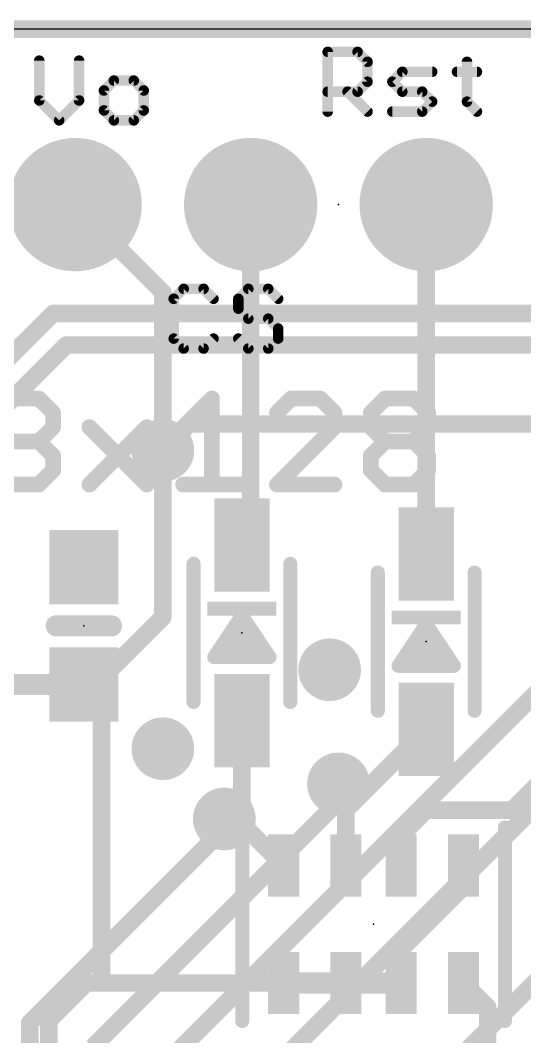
# Model space of a CAD drawing. Extents: x -0.1 to 30.6, y -5.2 to 35.7.
# Drawn here: x 10.64 to 17.93, y 20.98 to 35.69 of the extents above; entities that cross this region are included whole.
import ezdxf

# ---------------------------------------------------------------- set-up
doc = ezdxf.new("R2010")
doc.units = 0
for name, color, linetype in [('1', 12, 'CONTINUOUS'), ('16', 5, 'CONTINUOUS'), ('17', 110, 'CONTINUOUS'), ('18', 110, 'CONTINUOUS'), ('20', 53, 'CONTINUOUS'), ('21', 40, 'CONTINUOUS'), ('23', 40, 'CONTINUOUS')]:
    doc.layers.add(name, color=color, linetype=linetype)

# ---------------------------------------------------------------- blocks, each defined once
blk = doc.blocks.new('RECT')
blk.add_solid([(-0.5, -0.5), (0.5, -0.5), (-0.5, 0.5), (0.5, 0.5)])
blk = doc.blocks.new('ROUNDP')
at = {"const_width": 0.5}
blk.add_lwpolyline([(0, -0.25, 1), (0, 0.25, 1), (0, -0.25)], format="xyb", dxfattribs=at)
blk = doc.blocks.new('ROUNDV')
at = {"const_width": 0.5}
blk.add_lwpolyline([(0, -0.25, 1), (0, 0.25, 1), (0, -0.25)], format="xyb", dxfattribs=at)

msp = doc.modelspace()

# ---------------------------------------------------------------- linework, layer by layer
at = {"layer": '1'}
for points, const_width in [([(0, 35.56), (30.48, 35.56)], 0.254), ([(11.43, 33.02), (12.7, 31.75)], 0.254), ([(13.97, 33.02), (13.97, 28.2194)], 0.254), ([(16.51, 33.02), (16.51, 27.9654)], 0.254), ([(12.7, 31.75), (12.7, 29.464)], 0.254), ([(12.7, 29.464), (12.7, 27.051)], 0.254), ([(13.97, 28.2194), (13.843, 28.0924)], 0.254), ([(12.7, 27.051), (11.557, 25.908)], 0.254), ([(9.879, 26.074), (11.557, 26.074)], 0.3048), ([(11.557, 26.074), (11.557, 25.908)], 0.3048), ([(11.557, 26.074), (11.811, 25.82)], 0.254), ([(11.811, 25.82), (11.811, 21.756)], 0.254), ([(13.843, 25.5524), (13.843, 24.061)], 0.254), ([(15.348, 24.2634), (16.51, 25.4254)], 0.254), ([(17.7546, 24.257), (18.923, 25.4254)], 0.254), ([(15.24, 24.638), (15.348, 24.53)], 0.254), ([(15.348, 24.53), (15.348, 24.2634)], 0.254), ([(15.348, 23.456), (15.348, 24.2634)], 0.254), ([(16.148, 23.895), (16.51, 24.257)], 0.254), ([(16.51, 24.257), (17.7546, 24.257)], 0.254), ([(13.814, 23.905), (13.589, 24.13)], 0.254), ([(13.843, 24.061), (13.999, 23.905)], 0.254), ([(13.999, 23.905), (13.814, 23.905)], 0.254), ([(13.999, 23.905), (14.448, 23.456)], 0.254), ([(16.148, 23.456), (16.148, 23.895)], 0.254), ([(17.048, 23.144), (17.048, 23.456)], 0.254), ([(16.148, 22.244), (17.048, 23.144)], 0.254), ([(16.148, 21.756), (16.148, 22.244)], 0.254), ([(11.596, 21.756), (11.049, 21.209)], 0.254), ([(11.811, 21.756), (11.596, 21.756)], 0.254), ([(14.448, 21.756), (11.811, 21.756)], 0.254), ([(14.448, 21.756), (15.348, 21.756)], 0.3048), ([(15.348, 21.756), (16.148, 21.756)], 0.3048), ([(17.399, 21.405), (17.048, 21.756)], 0.254), ([(17.399, 19.431), (17.399, 21.405)], 0.254), ([(11.049, 21.209), (11.049, 19.515)], 0.254)]:
    msp.add_lwpolyline(points, dxfattribs=dict(at, const_width=const_width))
for points, const_width in [([(11.4749, 33.0649, 1), (11.3851, 32.9751)], 0.127), ([(14.0335, 33.02, 1), (13.9065, 33.02)], 0.127), ([(16.5735, 33.02, 1), (16.4465, 33.02)], 0.127), ([(12.7635, 31.75, 1), (12.6365, 31.75)], 0.127), ([(12.6551, 31.7051, 1), (12.7449, 31.7949)], 0.127), ([(12.7635, 29.464, 1), (12.6365, 29.464)], 0.127), ([(12.6365, 29.464, 1), (12.7635, 29.464)], 0.127), ([(13.9065, 28.2194, 1), (14.0335, 28.2194)], 0.127), ([(14.0149, 28.1745, 1), (13.9251, 28.2643)], 0.127), ([(13.7981, 28.1373, 1), (13.8879, 28.0475)], 0.127), ([(16.4465, 27.9654, 1), (16.5735, 27.9654)], 0.127), ([(12.6365, 27.051, 1), (12.7635, 27.051)], 0.127), ([(12.7449, 27.0061, 1), (12.6551, 27.0959)], 0.127), ([(11.6332, 26.074, 1), (11.4808, 26.074)], 0.1524), ([(11.6019, 26.1189, 1), (11.5121, 26.0291)], 0.127), ([(11.557, 25.9978, 1), (11.557, 26.1502)], 0.1524), ([(11.4808, 25.908, 1), (11.6332, 25.908)], 0.1524), ([(11.5121, 25.9529, 1), (11.6019, 25.8631)], 0.127), ([(11.8745, 25.82, 1), (11.7475, 25.82)], 0.127), ([(11.7661, 25.7751, 1), (11.8559, 25.8649)], 0.127), ([(13.9065, 25.5524, 1), (13.7795, 25.5524)], 0.127), ([(16.5549, 25.3805, 1), (16.4651, 25.4703)], 0.127), ([(15.2849, 24.6829, 1), (15.1951, 24.5931)], 0.127), ([(15.4115, 24.53, 1), (15.2845, 24.53)], 0.127), ([(15.3031, 24.4851, 1), (15.3929, 24.5749)], 0.127), ([(15.4115, 24.2634, 1), (15.2845, 24.2634)], 0.127), ([(15.3031, 24.3083, 1), (15.3929, 24.2185)], 0.127), ([(15.2845, 24.2634, 1), (15.4115, 24.2634)], 0.127), ([(16.51, 24.3205, 1), (16.51, 24.1935)], 0.127), ([(16.5549, 24.2121, 1), (16.4651, 24.3019)], 0.127), ([(17.7097, 24.3019, 1), (17.7995, 24.2121)], 0.127), ([(17.7546, 24.1935, 1), (17.7546, 24.3205)], 0.127), ([(13.6339, 24.1749, 1), (13.5441, 24.0851)], 0.127), ([(13.8879, 24.1059, 1), (13.7981, 24.0161)], 0.127), ([(13.7795, 24.061, 1), (13.9065, 24.061)], 0.127), ([(13.814, 23.9685, 1), (13.814, 23.8415)], 0.127), ([(13.7691, 23.8601, 1), (13.8589, 23.9499)], 0.127), ([(14.0439, 23.9499, 1), (13.9541, 23.8601)], 0.127), ([(13.9541, 23.8601, 1), (14.0439, 23.9499)], 0.127), ([(13.999, 23.8415, 1), (13.999, 23.9685)], 0.127), ([(16.2115, 23.895, 1), (16.0845, 23.895)], 0.127), ([(16.1031, 23.9399, 1), (16.1929, 23.8501)], 0.127), ([(14.4031, 23.4111, 1), (14.4929, 23.5009)], 0.127), ([(17.1115, 23.456, 1), (16.9845, 23.456)], 0.127), ([(15.2845, 23.456, 1), (15.4115, 23.456)], 0.127), ([(16.0845, 23.456, 1), (16.2115, 23.456)], 0.127), ([(17.0929, 23.0991, 1), (17.0031, 23.1889)], 0.127), ([(16.9845, 23.144, 1), (17.1115, 23.144)], 0.127), ([(16.2115, 22.244, 1), (16.0845, 22.244)], 0.127), ([(16.1031, 22.2889, 1), (16.1929, 22.1991)], 0.127), ([(11.596, 21.8195, 1), (11.596, 21.6925)], 0.127), ([(11.6409, 21.7111, 1), (11.5511, 21.8009)], 0.127), ([(11.811, 21.8195, 1), (11.811, 21.6925)], 0.127), ([(11.7475, 21.756, 1), (11.8745, 21.756)], 0.127), ([(11.811, 21.6925, 1), (11.811, 21.8195)], 0.127), ([(14.448, 21.8322, 1), (14.448, 21.6798)], 0.1524), ([(14.448, 21.6925, 1), (14.448, 21.8195)], 0.127), ([(15.348, 21.8322, 1), (15.348, 21.6798)], 0.1524), ([(15.348, 21.6798, 1), (15.348, 21.8322)], 0.1524), ([(16.0845, 21.756, 1), (16.2115, 21.756)], 0.127), ([(16.148, 21.6798, 1), (16.148, 21.8322)], 0.1524), ([(17.0929, 21.8009, 1), (17.0031, 21.7111)], 0.127), ([(17.4625, 21.405, 1), (17.3355, 21.405)], 0.127), ([(17.3541, 21.3601, 1), (17.4439, 21.4499)], 0.127), ([(11.1125, 21.209, 1), (10.9855, 21.209)], 0.127), ([(11.0041, 21.2539, 1), (11.0939, 21.1641)], 0.127)]:
    msp.add_lwpolyline(points, format="xyb", dxfattribs=dict(at, const_width=const_width))
at = {"layer": '16', "const_width": 0.254}
for points in [[(0, 35.56), (30.48, 35.56)], [(5.969, 26.3006), (11.1136, 31.4452)], [(11.1136, 31.4452), (20.0152, 31.4452)], [(6.604, 26.289), (11.303, 30.988)], [(11.303, 30.988), (22.606, 30.988)], [(12.7, 29.464), (13.081, 29.845)], [(13.081, 29.845), (21.463, 29.845)], [(12.7, 20.5526), (20.7224, 28.575)], [(13.335, 19.558), (19.4644, 25.6874)], [(15.24, 24.384), (15.24, 24.638)], [(11.684, 20.828), (15.24, 24.384)], [(13.589, 24.13), (13.589, 23.9932)], [(13.589, 23.9932), (10.7736, 21.1778)], [(16.51, 20.193), (18.9357, 22.6187)], [(10.7736, 21.1778), (10.7736, 5.2284)]]:
    msp.add_lwpolyline(points, dxfattribs=at)
at = {"layer": '16', "const_width": 0.127}
for points in [[(11.1136, 31.5087, 1), (11.1136, 31.3817)], [(11.1585, 31.4003, 1), (11.0687, 31.4901)], [(11.303, 31.0515, 1), (11.303, 30.9245)], [(11.3479, 30.9431, 1), (11.2581, 31.0329)], [(13.081, 29.9085, 1), (13.081, 29.7815)], [(13.1259, 29.8001, 1), (13.0361, 29.8899)], [(12.6551, 29.5089, 1), (12.7449, 29.4191)], [(15.3035, 24.638, 1), (15.1765, 24.638)], [(15.1765, 24.384, 1), (15.3035, 24.384)], [(15.2849, 24.3391, 1), (15.1951, 24.4289)], [(13.6525, 24.13, 1), (13.5255, 24.13)], [(13.5255, 23.9932, 1), (13.6525, 23.9932)], [(13.6339, 23.9483, 1), (13.5441, 24.0381)], [(10.8371, 21.1778, 1), (10.7101, 21.1778)], [(10.7287, 21.2227, 1), (10.8185, 21.1329)]]:
    msp.add_lwpolyline(points, format="xyb", dxfattribs=at)
at = {"layer": '20'}
msp.add_line((27.94, 35.56), (2.54, 35.56), dxfattribs=at)
at = {"layer": '21'}
for points, const_width in [([(15.0848, 34.3662), (15.0848, 35.2305)], 0.1524), ([(15.0848, 35.2305), (15.517, 35.2305)], 0.1524), ([(15.517, 35.2305), (15.6611, 35.0865)], 0.1524), ([(10.9114, 35.1035), (10.9114, 34.5273)], 0.1524), ([(11.4877, 34.5273), (11.4877, 35.1035)], 0.1524), ([(15.6611, 35.0865), (15.6611, 34.7984)], 0.1524), ([(17.0999, 35.0865), (17.0999, 34.5103)], 0.1524), ([(16.0204, 34.7984), (16.1644, 34.9424)], 0.1524), ([(16.1644, 34.9424), (16.5966, 34.9424)], 0.1524), ([(16.9559, 34.9424), (17.244, 34.9424)], 0.1524), ([(11.991, 34.8154), (11.847, 34.6714)], 0.1524), ([(12.2791, 34.8154), (11.991, 34.8154)], 0.1524), ([(12.4232, 34.6714), (12.2791, 34.8154)], 0.1524), ([(15.6611, 34.7984), (15.517, 34.6543)], 0.1524), ([(16.1644, 34.6543), (16.0204, 34.7984)], 0.1524), ([(11.847, 34.6714), (11.847, 34.3833)], 0.1524), ([(12.4232, 34.3833), (12.4232, 34.6714)], 0.1524), ([(15.517, 34.6543), (15.0848, 34.6543)], 0.1524), ([(15.373, 34.6543), (15.6611, 34.3662)], 0.1524), ([(16.4525, 34.6543), (16.1644, 34.6543)], 0.1524), ([(16.5966, 34.5103), (16.4525, 34.6543)], 0.1524), ([(10.9114, 34.5273), (11.1996, 34.2392)], 0.1524), ([(11.1996, 34.2392), (11.4877, 34.5273)], 0.1524), ([(16.4525, 34.3662), (16.5966, 34.5103)], 0.1524), ([(17.0999, 34.5103), (17.244, 34.3662)], 0.1524), ([(11.847, 34.3833), (11.991, 34.2392)], 0.1524), ([(12.2791, 34.2392), (12.4232, 34.3833)], 0.1524), ([(16.0204, 34.3662), (16.4525, 34.3662)], 0.1524), ([(11.991, 34.2392), (12.2791, 34.2392)], 0.1524), ([(13.0007, 31.8015), (12.8567, 31.6575)], 0.1524), ([(13.2889, 31.8015), (13.0007, 31.8015)], 0.1524), ([(13.4329, 31.6575), (13.2889, 31.8015)], 0.1524), ([(13.9363, 31.8015), (13.7922, 31.6575)], 0.1524), ([(14.2244, 31.8015), (13.9363, 31.8015)], 0.1524), ([(14.3684, 31.6575), (14.2244, 31.8015)], 0.1524), ([(12.8567, 31.6575), (12.8567, 31.0813)], 0.1524), ([(13.7922, 31.6575), (13.7922, 31.5134)], 0.1524), ([(13.7922, 31.5134), (13.9363, 31.3694)], 0.1524), ([(13.9363, 31.3694), (14.2244, 31.3694)], 0.1524), ([(14.2244, 31.3694), (14.3684, 31.2253)], 0.1524), ([(14.3684, 31.2253), (14.3684, 31.0813)], 0.1524), ([(12.8567, 31.0813), (13.0007, 30.9372)], 0.1524), ([(13.2889, 30.9372), (13.4329, 31.0813)], 0.1524), ([(13.9363, 30.9372), (13.7922, 31.0813)], 0.1524), ([(14.3684, 31.0813), (14.2244, 30.9372)], 0.1524), ([(13.0007, 30.9372), (13.2889, 30.9372)], 0.1524), ([(14.2244, 30.9372), (13.9363, 30.9372)], 0.1524), ([(10.489, 30.2144), (10.9042, 30.2144)], 0.2286), ([(10.9042, 30.2144), (11.1118, 30.0068)], 0.2286), ([(12.9944, 29.7991), (13.4096, 30.2144)], 0.2286), ([(13.4096, 30.2144), (13.4096, 28.9687)], 0.2286), ([(14.5585, 30.2144), (14.3509, 30.0068)], 0.2286), ([(14.9737, 30.2144), (14.5585, 30.2144)], 0.2286), ([(15.1813, 30.0068), (14.9737, 30.2144)], 0.2286), ([(15.7074, 30.0068), (15.915, 30.2144)], 0.2286), ([(15.915, 30.2144), (16.3302, 30.2144)], 0.2286), ([(16.3302, 30.2144), (16.5378, 30.0068)], 0.2286), ([(11.1118, 30.0068), (11.1118, 29.7991)], 0.2286), ([(15.1813, 29.7991), (15.1813, 30.0068)], 0.2286), ([(15.7074, 29.7991), (15.7074, 30.0068)], 0.2286), ([(16.5378, 30.0068), (16.5378, 29.7991)], 0.2286), ([(11.1118, 29.7991), (10.9042, 29.5915)], 0.2286), ([(11.6379, 29.7991), (12.4683, 28.9687)], 0.2286), ([(11.6379, 28.9687), (12.4683, 29.7991)], 0.2286), ([(14.3509, 28.9687), (15.1813, 29.7991)], 0.2286), ([(15.915, 29.5915), (15.7074, 29.7991)], 0.2286), ([(16.5378, 29.7991), (16.3302, 29.5915)], 0.2286), ([(10.489, 29.5915), (10.9042, 29.5915)], 0.2286), ([(10.9042, 29.5915), (11.1118, 29.3839)], 0.2286), ([(15.7074, 29.3839), (15.915, 29.5915)], 0.2286), ([(15.915, 29.5915), (16.3302, 29.5915)], 0.2286), ([(16.3302, 29.5915), (16.5378, 29.3839)], 0.2286), ([(11.1118, 29.3839), (11.1118, 29.1763)], 0.2286), ([(15.7074, 29.1763), (15.7074, 29.3839)], 0.2286), ([(16.5378, 29.3839), (16.5378, 29.1763)], 0.2286), ([(11.1118, 29.1763), (10.9042, 28.9687)], 0.2286), ([(15.915, 28.9687), (15.7074, 29.1763)], 0.2286), ([(16.5378, 29.1763), (16.3302, 28.9687)], 0.2286), ([(10.9042, 28.9687), (10.489, 28.9687)], 0.2286), ([(12.9944, 28.9687), (13.8248, 28.9687)], 0.2286), ([(15.1813, 28.9687), (14.3509, 28.9687)], 0.2286), ([(16.3302, 28.9687), (15.915, 28.9687)], 0.2286), ([(13.143, 25.8224), (13.143, 27.8224)], 0.2032), ([(14.543, 27.8224), (14.543, 25.8224)], 0.2032), ([(15.81, 25.6954), (15.81, 27.6954)], 0.2032), ([(17.21, 27.6954), (17.21, 25.6954)], 0.2032), ([(11.157, 26.924), (11.957, 26.924)], 0.3048), ([(13.443, 26.4724), (13.843, 27.0724)], 0.2032), ([(13.843, 27.0724), (14.243, 26.4724)], 0.2032), ([(13.643, 26.6224), (13.843, 26.9224)], 0.2032), ([(13.7763, 26.8224), (13.9097, 26.8224)], 0.2032), ([(13.843, 26.9224), (14.043, 26.6224)], 0.2032), ([(16.11, 26.3454), (16.51, 26.9454)], 0.2032), ([(16.51, 26.9454), (16.91, 26.3454)], 0.2032), ([(16.31, 26.4954), (16.51, 26.7954)], 0.2032), ([(16.51, 26.7954), (16.71, 26.4954)], 0.2032), ([(14.043, 26.6224), (13.643, 26.6224)], 0.2032), ([(16.3925, 26.6192), (16.6275, 26.6192)], 0.2032), ([(14.243, 26.4724), (13.443, 26.4724)], 0.2032), ([(16.71, 26.4954), (16.31, 26.4954)], 0.2032), ([(16.91, 26.3454), (16.11, 26.3454)], 0.2032), ([(13.848, 21.206), (13.848, 24.006)], 0.2032), ([(17.648, 24.006), (17.648, 21.206)], 0.2032)]:
    msp.add_lwpolyline(points, dxfattribs=dict(at, const_width=const_width))
for points, const_width in [([(15.1229, 35.2305, 1), (15.0467, 35.2305)], 0.0762), ([(15.0848, 35.2686, 1), (15.0848, 35.1924)], 0.0762), ([(15.544, 35.2575, 1), (15.4901, 35.2036)], 0.0762), ([(15.517, 35.1924, 1), (15.517, 35.2686)], 0.0762), ([(10.9495, 35.1035, 1), (10.8733, 35.1035)], 0.0762), ([(11.5258, 35.1035, 1), (11.4496, 35.1035)], 0.0762), ([(15.6992, 35.0865, 1), (15.623, 35.0865)], 0.0762), ([(17.138, 35.0865, 1), (17.0618, 35.0865)], 0.0762), ([(15.6341, 35.0595, 1), (15.688, 35.1134)], 0.0762), ([(16.1644, 34.9805, 1), (16.1644, 34.9043)], 0.0762), ([(16.1914, 34.9155, 1), (16.1375, 34.9694)], 0.0762), ([(16.5966, 34.9043, 1), (16.5966, 34.9805)], 0.0762), ([(16.9559, 34.9805, 1), (16.9559, 34.9043)], 0.0762), ([(17.244, 34.9043, 1), (17.244, 34.9805)], 0.0762), ([(11.991, 34.8535, 1), (11.991, 34.7773)], 0.0762), ([(12.018, 34.7885, 1), (11.9641, 34.8424)], 0.0762), ([(12.3061, 34.8424, 1), (12.2522, 34.7885)], 0.0762), ([(12.2791, 34.7773, 1), (12.2791, 34.8535)], 0.0762), ([(15.688, 34.7714, 1), (15.6341, 34.8253)], 0.0762), ([(16.0473, 34.8253, 1), (15.9934, 34.7714)], 0.0762), ([(15.9934, 34.8253, 1), (16.0473, 34.7714)], 0.0762), ([(11.82, 34.6983, 1), (11.8739, 34.6444)], 0.0762), ([(11.8851, 34.6714, 1), (11.8089, 34.6714)], 0.0762), ([(12.4613, 34.6714, 1), (12.3851, 34.6714)], 0.0762), ([(12.3962, 34.6444, 1), (12.4501, 34.6983)], 0.0762), ([(15.0848, 34.6924, 1), (15.0848, 34.6162)], 0.0762), ([(15.3999, 34.6813, 1), (15.346, 34.6274)], 0.0762), ([(15.4901, 34.6813, 1), (15.544, 34.6274)], 0.0762), ([(15.517, 34.6162, 1), (15.517, 34.6924)], 0.0762), ([(15.623, 34.7984, 1), (15.6992, 34.7984)], 0.0762), ([(16.1644, 34.6924, 1), (16.1644, 34.6162)], 0.0762), ([(16.1375, 34.6274, 1), (16.1914, 34.6813)], 0.0762), ([(16.4795, 34.6813, 1), (16.4256, 34.6274)], 0.0762), ([(16.4525, 34.6162, 1), (16.4525, 34.6924)], 0.0762), ([(10.9384, 34.5543, 1), (10.8845, 34.5004)], 0.0762), ([(10.8733, 34.5273, 1), (10.9495, 34.5273)], 0.0762), ([(11.4496, 34.5273, 1), (11.5258, 34.5273)], 0.0762), ([(11.5146, 34.5004, 1), (11.4607, 34.5543)], 0.0762), ([(16.6235, 34.4833, 1), (16.5696, 34.5372)], 0.0762), ([(16.5696, 34.4833, 1), (16.6235, 34.5372)], 0.0762), ([(17.1269, 34.5372, 1), (17.073, 34.4833)], 0.0762), ([(11.8739, 34.4102, 1), (11.82, 34.3563)], 0.0762), ([(11.8089, 34.3833, 1), (11.8851, 34.3833)], 0.0762), ([(12.3851, 34.3833, 1), (12.4613, 34.3833)], 0.0762), ([(12.4501, 34.3563, 1), (12.3962, 34.4102)], 0.0762), ([(15.6341, 34.3393, 1), (15.688, 34.3931)], 0.0762), ([(16.0204, 34.4043, 1), (16.0204, 34.3281)], 0.0762), ([(16.4256, 34.3931, 1), (16.4795, 34.3393)], 0.0762), ([(16.4525, 34.3281, 1), (16.4525, 34.4043)], 0.0762), ([(17.0618, 34.5103, 1), (17.138, 34.5103)], 0.0762), ([(17.217, 34.3393, 1), (17.2709, 34.3931)], 0.0762), ([(11.1726, 34.2661, 1), (11.2265, 34.2123)], 0.0762), ([(11.1726, 34.2123, 1), (11.2265, 34.2661)], 0.0762), ([(11.991, 34.2773, 1), (11.991, 34.2011)], 0.0762), ([(11.9641, 34.2123, 1), (12.018, 34.2661)], 0.0762), ([(12.2522, 34.2661, 1), (12.3061, 34.2123)], 0.0762), ([(12.2791, 34.2011, 1), (12.2791, 34.2773)], 0.0762), ([(15.0467, 34.3662, 1), (15.1229, 34.3662)], 0.0762), ([(13.0007, 31.8396, 1), (13.0007, 31.7634)], 0.0762), ([(13.0277, 31.7746, 1), (12.9738, 31.8285)], 0.0762), ([(13.3158, 31.8285, 1), (13.2619, 31.7746)], 0.0762), ([(13.2889, 31.7634, 1), (13.2889, 31.8396)], 0.0762), ([(13.9363, 31.8396, 1), (13.9363, 31.7634)], 0.0762), ([(13.9632, 31.7746, 1), (13.9093, 31.8285)], 0.0762), ([(14.2513, 31.8285, 1), (14.1974, 31.7746)], 0.0762), ([(14.2244, 31.7634, 1), (14.2244, 31.8396)], 0.0762), ([(12.8297, 31.6844, 1), (12.8836, 31.6305)], 0.0762), ([(12.8948, 31.6575, 1), (12.8186, 31.6575)], 0.0762), ([(13.406, 31.6305, 1), (13.4598, 31.6844)], 0.0762), ([(13.8303, 31.6575, 1), (13.7541, 31.6575)], 0.0762), ([(13.7653, 31.6844, 1), (13.8191, 31.6305)], 0.0762), ([(14.3415, 31.6305, 1), (14.3954, 31.6844)], 0.0762), ([(13.8191, 31.5404, 1), (13.7653, 31.4865)], 0.0762), ([(13.7541, 31.5134, 1), (13.8303, 31.5134)], 0.0762), ([(13.9363, 31.4075, 1), (13.9363, 31.3313)], 0.0762), ([(13.9093, 31.3424, 1), (13.9632, 31.3963)], 0.0762), ([(14.2513, 31.3963, 1), (14.1974, 31.3424)], 0.0762), ([(14.2244, 31.3313, 1), (14.2244, 31.4075)], 0.0762), ([(14.4065, 31.2253, 1), (14.3303, 31.2253)], 0.0762), ([(14.3415, 31.1984, 1), (14.3954, 31.2523)], 0.0762), ([(12.8836, 31.1082, 1), (12.8297, 31.0543)], 0.0762), ([(12.8186, 31.0813, 1), (12.8948, 31.0813)], 0.0762), ([(13.4598, 31.0543, 1), (13.406, 31.1082)], 0.0762), ([(13.8191, 31.1082, 1), (13.7653, 31.0543)], 0.0762), ([(14.3303, 31.0813, 1), (14.4065, 31.0813)], 0.0762), ([(14.3954, 31.0543, 1), (14.3415, 31.1082)], 0.0762), ([(13.0007, 30.9753, 1), (13.0007, 30.8991)], 0.0762), ([(12.9738, 30.9103, 1), (13.0277, 30.9641)], 0.0762), ([(13.2619, 30.9641, 1), (13.3158, 30.9103)], 0.0762), ([(13.2889, 30.8991, 1), (13.2889, 30.9753)], 0.0762), ([(13.9363, 30.9753, 1), (13.9363, 30.8991)], 0.0762), ([(13.9093, 30.9103, 1), (13.9632, 30.9641)], 0.0762), ([(14.1974, 30.9641, 1), (14.2513, 30.9103)], 0.0762), ([(14.2244, 30.8991, 1), (14.2244, 30.9753)], 0.0762), ([(10.9446, 30.2548, 1), (10.8638, 30.174)], 0.1143), ([(10.9042, 30.1572, 1), (10.9042, 30.2715)], 0.1143), ([(13.4667, 30.2144, 1), (13.3524, 30.2144)], 0.1143), ([(13.45, 30.174, 1), (13.3692, 30.2548)], 0.1143), ([(14.5585, 30.2715, 1), (14.5585, 30.1572)], 0.1143), ([(14.5989, 30.174, 1), (14.5181, 30.2548)], 0.1143), ([(15.0141, 30.2548, 1), (14.9333, 30.174)], 0.1143), ([(14.9737, 30.1572, 1), (14.9737, 30.2715)], 0.1143), ([(15.915, 30.2715, 1), (15.915, 30.1572)], 0.1143), ([(15.9554, 30.174, 1), (15.8746, 30.2548)], 0.1143), ([(16.3706, 30.2548, 1), (16.2898, 30.174)], 0.1143), ([(16.3302, 30.1572, 1), (16.3302, 30.2715)], 0.1143), ([(11.169, 30.0068, 1), (11.0547, 30.0068)], 0.1143), ([(11.0714, 29.9663, 1), (11.1522, 30.0472)], 0.1143), ([(14.3105, 30.0472, 1), (14.3913, 29.9663)], 0.1143), ([(15.2385, 30.0068, 1), (15.1242, 30.0068)], 0.1143), ([(15.1409, 29.9663, 1), (15.2217, 30.0472)], 0.1143), ([(15.7645, 30.0068, 1), (15.6502, 30.0068)], 0.1143), ([(15.667, 30.0472, 1), (15.7478, 29.9663)], 0.1143), ([(16.595, 30.0068, 1), (16.4807, 30.0068)], 0.1143), ([(16.4974, 29.9663, 1), (16.5782, 30.0472)], 0.1143), ([(11.1522, 29.7587, 1), (11.0714, 29.8396)], 0.1143), ([(11.6783, 29.8396, 1), (11.5975, 29.7587)], 0.1143), ([(12.5087, 29.7587, 1), (12.4279, 29.8396)], 0.1143), ([(12.954, 29.8396, 1), (13.0348, 29.7587)], 0.1143), ([(15.2217, 29.7587, 1), (15.1409, 29.8396)], 0.1143), ([(15.7478, 29.8396, 1), (15.667, 29.7587)], 0.1143), ([(16.5782, 29.7587, 1), (16.4974, 29.8396)], 0.1143), ([(11.0547, 29.7991, 1), (11.169, 29.7991)], 0.1143), ([(15.1242, 29.7991, 1), (15.2385, 29.7991)], 0.1143), ([(15.6502, 29.7991, 1), (15.7645, 29.7991)], 0.1143), ([(16.4807, 29.7991, 1), (16.595, 29.7991)], 0.1143), ([(10.9446, 29.6319, 1), (10.8638, 29.5511)], 0.1143), ([(10.8638, 29.6319, 1), (10.9446, 29.5511)], 0.1143), ([(10.9042, 29.5344, 1), (10.9042, 29.6487)], 0.1143), ([(15.915, 29.6487, 1), (15.915, 29.5344)], 0.1143), ([(15.9554, 29.5511, 1), (15.8746, 29.6319)], 0.1143), ([(15.8746, 29.5511, 1), (15.9554, 29.6319)], 0.1143), ([(16.3706, 29.6319, 1), (16.2898, 29.5511)], 0.1143), ([(16.2898, 29.6319, 1), (16.3706, 29.5511)], 0.1143), ([(16.3302, 29.5344, 1), (16.3302, 29.6487)], 0.1143), ([(11.169, 29.3839, 1), (11.0547, 29.3839)], 0.1143), ([(11.0714, 29.3435, 1), (11.1522, 29.4243)], 0.1143), ([(15.7645, 29.3839, 1), (15.6502, 29.3839)], 0.1143), ([(15.667, 29.4243, 1), (15.7478, 29.3435)], 0.1143), ([(16.595, 29.3839, 1), (16.4807, 29.3839)], 0.1143), ([(16.4974, 29.3435, 1), (16.5782, 29.4243)], 0.1143), ([(11.1522, 29.1359, 1), (11.0714, 29.2167)], 0.1143), ([(15.7478, 29.2167, 1), (15.667, 29.1359)], 0.1143), ([(16.5782, 29.1359, 1), (16.4974, 29.2167)], 0.1143), ([(11.0547, 29.1763, 1), (11.169, 29.1763)], 0.1143), ([(15.6502, 29.1763, 1), (15.7645, 29.1763)], 0.1143), ([(16.4807, 29.1763, 1), (16.595, 29.1763)], 0.1143), ([(10.8638, 29.0091, 1), (10.9446, 28.9283)], 0.1143), ([(10.9042, 28.9116, 1), (10.9042, 29.0259)], 0.1143), ([(11.5975, 29.0091, 1), (11.6783, 28.9283)], 0.1143), ([(12.4279, 28.9283, 1), (12.5087, 29.0091)], 0.1143), ([(12.9944, 29.0259, 1), (12.9944, 28.9116)], 0.1143), ([(13.3524, 28.9687, 1), (13.4667, 28.9687)], 0.1143), ([(13.8248, 28.9116, 1), (13.8248, 29.0259)], 0.1143), ([(14.3509, 29.0259, 1), (14.3509, 28.9116)], 0.1143), ([(14.3105, 29.0091, 1), (14.3913, 28.9283)], 0.1143), ([(15.1813, 28.9116, 1), (15.1813, 29.0259)], 0.1143), ([(15.915, 29.0259, 1), (15.915, 28.9116)], 0.1143), ([(15.8746, 28.9283, 1), (15.9554, 29.0091)], 0.1143), ([(16.2898, 29.0091, 1), (16.3706, 28.9283)], 0.1143), ([(16.3302, 28.9116, 1), (16.3302, 29.0259)], 0.1143), ([(13.1938, 27.8224, 1), (13.0922, 27.8224)], 0.1016), ([(14.5938, 27.8224, 1), (14.4922, 27.8224)], 0.1016), ([(15.8608, 27.6954, 1), (15.7592, 27.6954)], 0.1016), ([(17.2608, 27.6954, 1), (17.1592, 27.6954)], 0.1016), ([(11.157, 27.0002, 1), (11.157, 26.8478)], 0.1524), ([(11.957, 26.8478, 1), (11.957, 27.0002)], 0.1524), ([(13.8853, 27.1006, 1), (13.8007, 27.0442)], 0.1016), ([(13.8853, 27.0442, 1), (13.8007, 27.1006)], 0.1016), ([(13.7763, 26.8732, 1), (13.7763, 26.7716)], 0.1016), ([(13.8853, 26.9506, 1), (13.8007, 26.8942)], 0.1016), ([(13.8853, 26.8942, 1), (13.8007, 26.9506)], 0.1016), ([(13.9097, 26.7716, 1), (13.9097, 26.8732)], 0.1016), ([(16.5523, 26.9736, 1), (16.4677, 26.9172)], 0.1016), ([(16.5523, 26.9172, 1), (16.4677, 26.9736)], 0.1016), ([(16.5523, 26.8236, 1), (16.4677, 26.7672)], 0.1016), ([(16.5523, 26.7672, 1), (16.4677, 26.8236)], 0.1016), ([(13.643, 26.6732, 1), (13.643, 26.5716)], 0.1016), ([(13.6007, 26.6506, 1), (13.6853, 26.5942)], 0.1016), ([(14.0007, 26.5942, 1), (14.0853, 26.6506)], 0.1016), ([(14.043, 26.5716, 1), (14.043, 26.6732)], 0.1016), ([(16.3925, 26.67, 1), (16.3925, 26.5684)], 0.1016), ([(16.6275, 26.5684, 1), (16.6275, 26.67)], 0.1016), ([(13.443, 26.5232, 1), (13.443, 26.4216)], 0.1016), ([(13.4007, 26.5006, 1), (13.4853, 26.4442)], 0.1016), ([(14.2007, 26.4442, 1), (14.2853, 26.5006)], 0.1016), ([(14.243, 26.4216, 1), (14.243, 26.5232)], 0.1016), ([(16.31, 26.5462, 1), (16.31, 26.4446)], 0.1016), ([(16.2677, 26.5236, 1), (16.3523, 26.4672)], 0.1016), ([(16.6677, 26.4672, 1), (16.7523, 26.5236)], 0.1016), ([(16.71, 26.4446, 1), (16.71, 26.5462)], 0.1016), ([(16.11, 26.3962, 1), (16.11, 26.2946)], 0.1016), ([(16.0677, 26.3736, 1), (16.1523, 26.3172)], 0.1016), ([(16.8677, 26.3172, 1), (16.9523, 26.3736)], 0.1016), ([(16.91, 26.2946, 1), (16.91, 26.3962)], 0.1016), ([(13.0922, 25.8224, 1), (13.1938, 25.8224)], 0.1016), ([(14.4922, 25.8224, 1), (14.5938, 25.8224)], 0.1016), ([(15.7592, 25.6954, 1), (15.8608, 25.6954)], 0.1016), ([(17.1592, 25.6954, 1), (17.2608, 25.6954)], 0.1016), ([(13.8988, 24.006, 1), (13.7972, 24.006)], 0.1016), ([(17.6988, 24.006, 1), (17.5972, 24.006)], 0.1016), ([(13.7972, 21.206, 1), (13.8988, 21.206)], 0.1016), ([(17.5972, 21.206, 1), (17.6988, 21.206)], 0.1016)]:
    msp.add_lwpolyline(points, format="xyb", dxfattribs=dict(at, const_width=const_width))
at = {"layer": '23'}
for p in [(15.24, 33.02), (11.557, 26.924), (13.843, 26.8224), (16.51, 26.6954), (15.748, 22.606)]:
    msp.add_point(p, dxfattribs=at)

# ---------------------------------------------------------------- block references
at = {"layer": '1'}
for p, xscale, yscale, rotation in [((13.843, 28.0924), 1.35, 0.8, 270), ((16.51, 27.9654), 1.35, 0.8, 270), ((13.843, 25.5524), 1.35, 0.8, 270), ((16.51, 25.4254), 1.35, 0.8, 270), ((14.448, 23.456), 0.45, 0.9, 180), ((15.348, 23.456), 0.45, 0.9, 180), ((16.148, 23.456), 0.45, 0.9, 180), ((17.048, 23.456), 0.45, 0.9, 180), ((14.448, 21.756), 0.45, 0.9, 180), ((15.348, 21.756), 0.45, 0.9, 180), ((16.148, 21.756), 0.45, 0.9, 180), ((17.048, 21.756), 0.45, 0.9, 180)]:
    msp.add_blockref('RECT', p, dxfattribs=dict(at, xscale=xscale, yscale=yscale, rotation=rotation))
at = {"layer": '1', "xscale": 1.075, "rotation": 90}
for p in [(11.557, 27.774), (11.557, 26.074)]:
    msp.add_blockref('RECT', p, dxfattribs=at)
at = {"layer": '17', "xscale": 1.9304, "yscale": 1.9304, "rotation": 270}
for p in [(11.43, 33.02), (11.43, 33.02), (13.97, 33.02), (13.97, 33.02), (16.51, 33.02), (16.51, 33.02)]:
    msp.add_blockref('ROUNDP', p, dxfattribs=at)
at = {"layer": '18', "xscale": 0.9064, "yscale": 0.9064}
for p in [(12.7, 29.464), (12.7, 29.464), (15.113, 26.289), (15.113, 26.289), (12.7, 25.146), (12.7, 25.146), (15.24, 24.638), (15.24, 24.638), (13.589, 24.13), (13.589, 24.13)]:
    msp.add_blockref('ROUNDV', p, dxfattribs=at)
at = {"layer": '21', "xscale": 0.2, "rotation": 270}
for p in [(13.843, 27.1724), (16.51, 27.0454)]:
    msp.add_blockref('RECT', p, dxfattribs=at)

doc.saveas('drawing.dxf')
